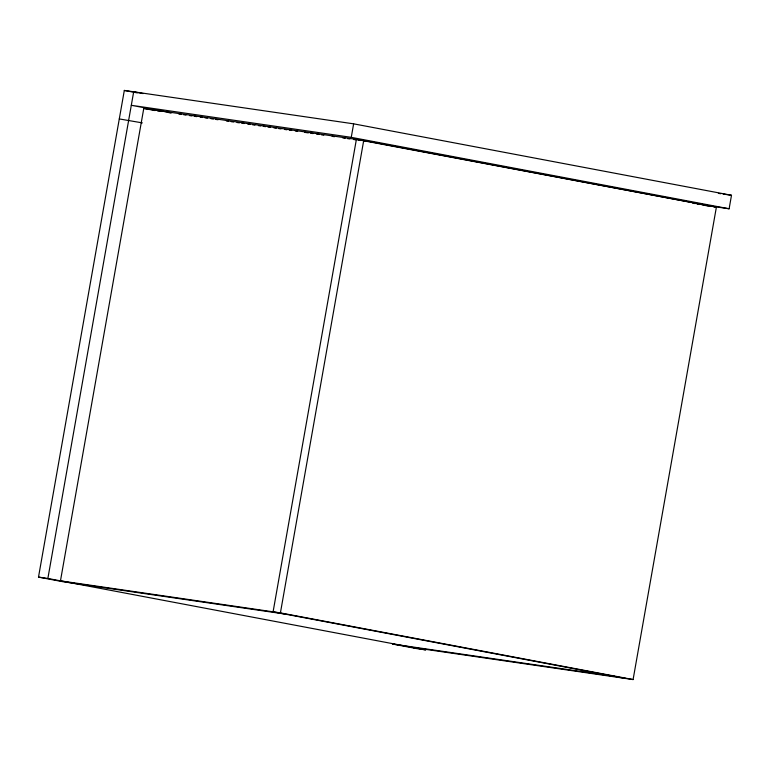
<?xml version="1.0" encoding="UTF-8"?>
<svg xmlns="http://www.w3.org/2000/svg" width="770" height="770" viewBox="0 0 770 770"><rect width="100%" height="100%" fill="white"/><g stroke="black" fill="none" stroke-linecap="round" stroke-linejoin="round"><path stroke-width="1.16" d="M284.419 613.96L62.428 581.629L38.5 577.105L124.317 90.436L353.632 123.835L731.5 195.282L729.123 208.776L701.778 204.791M38.5 577.105L47.865 578.472L133.682 91.803L143.124 93.584M143.769 108.426L60.464 580.85L280.415 612.891L633.094 679.563L716.389 207.14L363.719 140.467L143.769 108.426L155.097 110.572M171.45 112.892L131.304 105.298L351.255 137.339L353.632 123.835M280.415 612.891L363.719 140.467M157.475 110.918L159.852 111.265M168.168 112.478L170.545 112.824M178.861 114.027L181.229 114.374M183.606 114.72L185.984 115.067M189.545 115.587L191.923 115.933M194.3 116.28L196.677 116.626M200.238 117.146L202.616 117.492M204.993 117.839L207.361 118.185M210.932 118.705L213.309 119.052M215.677 119.398L218.054 119.745M226.37 120.957L228.748 121.294M231.125 121.641L233.502 121.987M237.064 122.507L239.441 122.853M241.809 123.2L244.186 123.547M247.747 124.066L250.125 124.413M252.502 124.759L254.88 125.106M258.441 125.626L260.818 125.972M263.196 126.319L265.573 126.665M267.941 127.012L270.318 127.358M273.889 127.878L276.257 128.215M278.634 128.561L281.012 128.908M284.573 129.427L286.95 129.774M289.328 130.12L291.705 130.467M295.266 130.987L297.644 131.333M304.766 132.373L308.327 132.892M310.705 133.239L313.082 133.585M316.643 134.105L319.021 134.452M321.398 134.798L323.775 135.145M332.091 136.348L334.469 136.694M342.775 137.907L345.153 138.254M347.53 138.6L349.907 138.947M353.469 139.466L355.846 139.813M358.223 140.159L360.601 140.506M364.162 141.026L366.539 141.372M718.42 193.376L720.797 193.722M723.174 194.069L731.5 195.282M119.292 118.927L142.334 122.882M692.971 203.242L695.349 203.588M697.023 204.098L699.401 204.445M705.493 205.561L707.871 205.898M716.389 207.14L356.385 139.399L273.09 611.823L625.76 678.495M614.422 676.358L392.431 644.018L416.368 648.542L425.733 649.909L47.865 578.472M413.134 647.532L633.094 679.563M124.317 90.436L132.575 91.996M134.942 92.448L137.301 92.891M351.255 137.339L729.123 208.776"/></g></svg>
